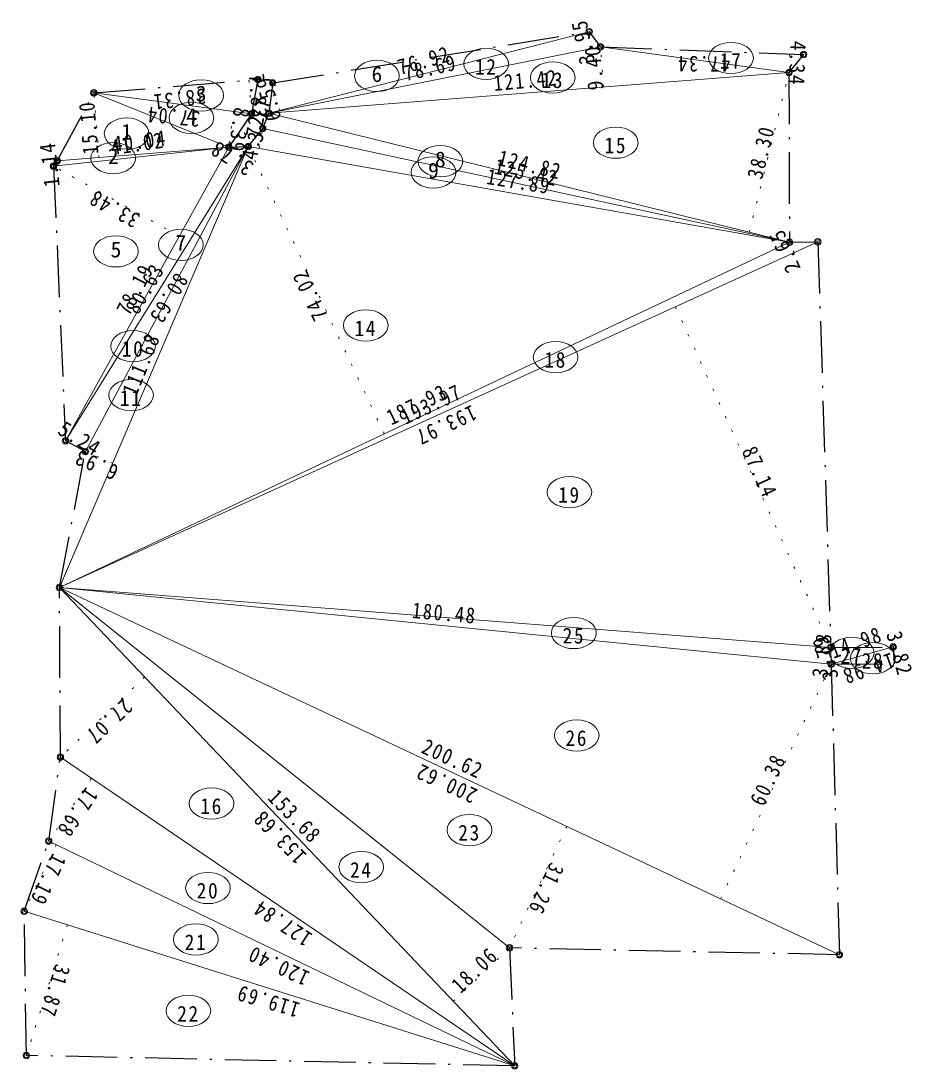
# Model space of a CAD drawing. Units: millimetres on the paper. Extents: x -3947 to 493, y -3409 to 377.
# Drawn here: x -3125.2 to -3021.5, y -2357.9 to -2235.9 of the extents above; entities that cross this region are included whole.
import ezdxf
from ezdxf.enums import TextEntityAlignment as Align

# ---------------------------------------------------------------- set-up
doc = ezdxf.new("R2010")
doc.units = ezdxf.units.MM
doc.header["$PDMODE"] = 32
doc.header["$PDSIZE"] = 0.5
doc.linetypes.add('DASHED_DOTTED', pattern=[9.25, 6, -1.5, 0.25, -1.5])
doc.linetypes.add('DOTTED', pattern=[1.75, 0.25, -1.5])
for name, color, linetype, lineweight in [('0-D__1-0_', 7, 'DASHED_DOTTED', 25), ('0-E__1-1_', 7, 'Continuous', 9), ('1-0__1-3_', 7, 'Continuous', 9)]:
    doc.layers.add(name, color=color, linetype=linetype, lineweight=lineweight)
doc.layers.add('1-7', color=7, linetype='Continuous')
doc.styles.add('ＭＳ ゴシック', font='')
doc.styles.get('ＭＳ ゴシック').set_extended_font_data('MS Gothic')

# ---------------------------------------------------------------- blocks, each defined once
blk = doc.blocks.new('-001--GLay-1-')
at = {"layer": '0-D__1-0_'}
for p, q in [((-2798.919, -2033.16), (-2762.088, -2027.197)), ((-2762.088, -2027.197), (-2760.785, -2028.951)), ((-2760.785, -2028.951), (-2737.133, -2029.853)), ((-2737.133, -2029.853), (-2738.837, -2031.957)), ((-2738.837, -2031.957), (-2738.787, -2051.699)), ((-2819.724, -2034.314), (-2800.631, -2032.754)), ((-2800.631, -2032.754), (-2801.364, -2036.744)), ((-2798.919, -2033.16), (-2799.363, -2036.673)), ((-2823.983, -2042.229), (-2819.724, -2034.314)), ((-2801.364, -2036.744), (-2804.029, -2040.625)), ((-2804.029, -2040.625), (-2801.754, -2040.547)), ((-2824.417, -2042.852), (-2823.983, -2042.229)), ((-2824.417, -2042.852), (-2823.023, -2074.797)), ((-2738.787, -2051.699), (-2735.48, -2051.649)), ((-2735.48, -2051.649), (-2733.976, -2098.848)), ((-2820.717, -2076.05), (-2823.023, -2074.797)), ((-2823.724, -2091.883), (-2820.717, -2076.05)), ((-2823.624, -2111.625), (-2823.724, -2091.883)), ((-2733.976, -2098.848), (-2726.71, -2098.798)), ((-2726.71, -2098.798), (-2726.603, -2100.752)), ((-2733.926, -2100.802), (-2726.603, -2100.752)), ((-2733.926, -2100.802), (-2732.974, -2134.623)), ((-2824.977, -2121.395), (-2823.624, -2111.625)), ((-2827.833, -2129.563), (-2824.977, -2121.395)), ((-2827.583, -2146.348), (-2827.833, -2129.563)), ((-2771.359, -2133.822), (-2770.757, -2147.55)), ((-2732.974, -2134.623), (-2771.359, -2133.822)), ((-2770.757, -2147.55), (-2827.583, -2146.348))]:
    blk.add_line(p, q, dxfattribs=at)
at = {"layer": '0-D__1-0_', "linetype": 'DOTTED', "lineweight": 9}
for p, q in [((-2761.701, -2029.134), (-2762.088, -2027.197)), ((-2760.42, -2033.639), (-2760.785, -2028.951)), ((-2738.754, -2029.791), (-2738.837, -2031.957)), ((-2743.447, -2050.543), (-2738.837, -2031.957)), ((-2801.683, -2032.84), (-2801.364, -2036.744)), ((-2798.107, -2036.354), (-2798.919, -2033.16)), ((-2819.119, -2041.838), (-2819.724, -2034.314)), ((-2803.479, -2036.464), (-2804.029, -2040.625)), ((-2799.761, -2038.514), (-2799.363, -2036.673)), ((-2800.49, -2040.771), (-2800.079, -2038.446)), ((-2802.422, -2041.623), (-2804.029, -2040.625)), ((-2785.926, -2074.001), (-2801.754, -2040.547)), ((-2809.787, -2050.983), (-2824.417, -2042.852)), ((-2823.921, -2042.797), (-2823.983, -2042.229)), ((-2738.237, -2052.906), (-2738.787, -2051.699)), ((-2752.052, -2059.204), (-2733.976, -2098.848)), ((-2822.942, -2074.668), (-2820.717, -2076.05)), ((-2817.531, -2077.413), (-2820.717, -2076.05)), ((-2734.168, -2100.778), (-2733.976, -2098.848)), ((-2733.469, -2100.675), (-2733.976, -2098.848)), ((-2727.115, -2098.91), (-2726.603, -2100.752)), ((-2746.79, -2128.116), (-2733.926, -2100.802)), ((-2813.818, -2102.294), (-2823.624, -2111.625)), ((-2820.007, -2114.082), (-2824.977, -2121.395)), ((-2764.699, -2119.682), (-2771.359, -2133.821)), ((-2824.098, -2121.819), (-2827.833, -2129.563)), ((-2822.793, -2131.151), (-2827.583, -2146.348)), ((-2777.899, -2140.045), (-2771.359, -2133.821))]:
    blk.add_line(p, q, dxfattribs=at)
at = {"layer": '0-D__1-0_'}
blk.add_lwpolyline([(-2801.754, -2040.547), (-2800.079, -2038.446), (-2799.363, -2036.673)], dxfattribs=at)
at = {"layer": '0-D__1-0_', "linetype": 'Continuous', "lineweight": 9}
for centre in [(-2800.631, -2032.754), (-2819.724, -2034.314), (-2801.364, -2036.744), (-2799.363, -2036.673), (-2800.079, -2038.446), (-2804.029, -2040.625), (-2801.754, -2040.547), (-2823.983, -2042.229), (-2824.417, -2042.852), (-2726.71, -2098.798)]:
    blk.add_circle(centre, 0.376, dxfattribs=at)
at = {"layer": '0-D__1-0_', "linetype": 'Continuous', "lineweight": 18}
for centre in [(-2745.585, -2030.254), (-2774.079, -2030.94), (-2786.79, -2032.343), (-2766.328, -2032.527), (-2807.24, -2034.604), (-2808.372, -2037.228), (-2815.912, -2039.056), (-2758.996, -2040.11), (-2817.476, -2041.902), (-2779.409, -2042.272), (-2780.206, -2043.564), (-2809.602, -2051.99), (-2817.156, -2052.758), (-2788.088, -2061.376), (-2815.165, -2063.798), (-2765.997, -2065.077), (-2815.398, -2069.493), (-2764.393, -2080.793), (-2763.876, -2097.178), (-2731.538, -2099.483), (-2729.08, -2100.117), (-2763.541, -2109.103), (-2806.035, -2117.019), (-2776.019, -2120.109), (-2788.613, -2124.418), (-2806.453, -2126.857), (-2807.856, -2132.836), (-2808.724, -2141.154)]:
    blk.add_ellipse(centre, major_axis=(2.6, 0), ratio=0.7, dxfattribs=at)
at = {"layer": '0-D__1-0_'}
for p in [(-2800.631, -2032.754), (-2819.724, -2034.314), (-2801.364, -2036.744), (-2799.363, -2036.673), (-2800.079, -2038.446), (-2804.029, -2040.625), (-2801.754, -2040.547), (-2824.417, -2042.852), (-2823.983, -2042.229), (-2726.71, -2098.798)]:
    blk.add_point(p, dxfattribs=at)
at = {"layer": '0-E__1-1_'}
for p, q in [((-2799.363, -2036.673), (-2762.088, -2027.197)), ((-2738.787, -2051.699), (-2799.363, -2036.673)), ((-2824.417, -2042.852), (-2804.029, -2040.625)), ((-2827.833, -2129.563), (-2770.757, -2147.55))]:
    blk.add_line(p, q, dxfattribs=at)
blk.add_lwpolyline([(-2760.785, -2028.951), (-2799.363, -2036.673), (-2738.837, -2031.957)], close=True, dxfattribs=at)
for points in [[(-2801.364, -2036.744), (-2819.724, -2034.314), (-2804.029, -2040.625), (-2823.983, -2042.229)], [(-2800.079, -2038.446), (-2738.787, -2051.699), (-2801.754, -2040.547), (-2823.023, -2074.797), (-2804.029, -2040.625)], [(-2820.717, -2076.05), (-2801.754, -2040.547), (-2823.724, -2091.883), (-2735.48, -2051.649)], [(-2738.787, -2051.699), (-2823.724, -2091.883), (-2733.976, -2098.848), (-2733.926, -2100.802), (-2726.71, -2098.798)], [(-2733.926, -2100.802), (-2823.724, -2091.883), (-2732.974, -2134.623)], [(-2771.359, -2133.822), (-2823.724, -2091.883), (-2770.757, -2147.55)], [(-2823.624, -2111.625), (-2770.757, -2147.55), (-2824.977, -2121.395)]]:
    blk.add_lwpolyline(points, dxfattribs=at)
at = {"layer": '1-0__1-3_'}
for centre in [(-2762.088, -2027.197), (-2760.785, -2028.951), (-2737.133, -2029.853), (-2738.837, -2031.957), (-2798.919, -2033.16), (-2738.787, -2051.699), (-2735.48, -2051.649), (-2823.023, -2074.797), (-2820.717, -2076.05), (-2823.724, -2091.883), (-2733.976, -2098.848), (-2733.926, -2100.802), (-2823.624, -2111.625), (-2824.977, -2121.395), (-2827.833, -2129.563), (-2771.359, -2133.822), (-2732.974, -2134.623), (-2827.583, -2146.348), (-2770.757, -2147.55)]:
    blk.add_circle(centre, 0.376, dxfattribs=at)
for p in [(-2762.088, -2027.197), (-2760.785, -2028.951), (-2737.133, -2029.853), (-2738.837, -2031.957), (-2798.919, -2033.16), (-2738.787, -2051.699), (-2735.48, -2051.649), (-2823.023, -2074.797), (-2820.717, -2076.05), (-2823.724, -2091.883), (-2733.976, -2098.848), (-2733.926, -2100.802), (-2823.624, -2111.625), (-2824.977, -2121.395), (-2827.833, -2129.563), (-2771.359, -2133.822), (-2732.974, -2134.623), (-2827.583, -2146.348), (-2770.757, -2147.55)]:
    blk.add_point(p, dxfattribs=at)
at = {"layer": '0-D__1-0_', "style": 'ＭＳ ゴシック'}
for s, p in [('6', (-2787.415, -2033.593)), ('3', (-2807.865, -2035.854)), ('4', (-2808.997, -2038.478)), ('1', (-2816.537, -2040.306)), ('2', (-2818.101, -2043.152)), ('8', (-2780.034, -2043.522)), ('9', (-2780.831, -2044.814)), ('5', (-2817.781, -2054.008)), ('7', (-2810.227, -2053.24))]:
    blk.add_text(s, height=1.833, dxfattribs=at).set_placement(p, align=Align.BOTTOM_LEFT)
at = {"layer": '0-D__1-0_', "char_height": 1.833, "attachment_point": 7, "style": 'ＭＳ ゴシック'}
for s, insert, rotation in [('\\T1.18;\\W0.9;3.95', (-2761.374, -2030.764), 101.319), ('\\T1.18;\\W0.9;4.34', (-2738.695, -2028.226), 267.816), ('\\T1.18;\\W0.85;76.92', (-2784.071, -2032.27), 15.533), ('\\T1.18;\\W0.9;9.40', (-2760.397, -2033.937), 94.455), ('\\T1.18;\\W0.85;78.69', (-2783.433, -2032.974), 12.565), ('\\T1.18;\\W0.85;47.34', (-2745.656, -2030.028), 179.705), ('\\T1.18;\\W0.9;7.83', (-2801.739, -2032.151), 274.671), ('\\T1.18;\\W0.85;121.42', (-2773.127, -2034.127), 5.289), ('\\T1.18;\\W0.9;6.59', (-2797.861, -2037.325), 104.263), ('\\T1.18;\\W0.85;38.31', (-2806.823, -2033.762), 186.89), ('\\T1.18;\\W0.85;15.10', (-2819.155, -2041.39), 94.595), ('\\T1.18;\\W0.9;3.77', (-2800.122, -2040.184), 77.799), ('\\T1.18;\\W0.85;37.04', (-2807.313, -2036.461), 174.736), ('\\T1.18;\\W0.9;8.39', (-2803.406, -2035.917), 262.461), ('\\T1.18;\\W0.9;4.72', (-2800.747, -2042.217), 79.957), ('\\T1.18;\\W0.85;38.30', (-2741.943, -2044.477), 76.069), ('\\T1.18;\\W0.85;41.02', (-2817.583, -2041.602), 8.342), ('\\T1.18;\\W0.85;40.04', (-2817.361, -2041.195), 6.742), ('\\T1.18;\\W0.9;1.14', (-2823.664, -2045.147), 96.233), ('\\T1.18;\\W0.9;3.78', (-2800.974, -2042.522), 148.16), ('\\T1.18;\\W0.85;124.82', (-2772.837, -2042.737), 346.883), ('\\T1.18;\\W0.85;125.42', (-2773.237, -2043.738), 348.609), ('\\T1.18;\\W0.85;127.89', (-2774.122, -2044.933), 350.753), ('\\T1.18;\\W0.85;33.48', (-2814.195, -2048.533), 150.934), ('\\T1.18;\\W0.9;2.65', (-2737.412, -2054.713), 114.51), ('\\T1.18;\\W0.85;78.19', (-2815.578, -2060.374), 62.187), ('\\T1.18;\\W0.85;80.63', (-2814.567, -2060.233), 59.38), ('\\T1.18;\\W0.85;80.63', (-2810.209, -2055.111), 239.38), ('\\T1.18;\\W0.85;74.02', (-2792.418, -2060.279), 115.319), ('\\T1.18;\\W0.85;111.68', (-2814.772, -2069.696), 67.728), ('\\T1.18;\\W0.85;187.93', (-2785.085, -2073.05), 25.881), ('\\T1.18;\\W0.85;193.97', (-2783.449, -2072.97), 25.056), ('\\T1.18;\\W0.85;193.97', (-2775.755, -2070.561), 205.056), ('\\T1.18;\\W0.9;5.24', (-2824.081, -2073.961), 328.16), ('\\T1.18;\\W0.9;6.93', (-2816.688, -2077.774), 156.83), ('\\T1.18;\\W0.85;87.14', (-2744.393, -2076.001), 294.51), ('\\T1.18;\\W0.85;180.48', (-2782.756, -2095.45), 354.911), ('\\T1.18;\\W0.85;14.98', (-2733.656, -2100.208), 19.568), ('\\T1.18;\\W0.9;3.88', (-2734.334, -2102.45), 84.328), ('\\T1.18;\\W0.9;3.79', (-2733.013, -2102.315), 105.523), ('\\T1.18;\\W0.9;3.82', (-2727.568, -2097.277), 285.523), ('\\T1.18;\\W0.85;14.98', (-2726.981, -2099.392), 199.568), ('\\T1.18;\\W0.85;27.07', (-2816.312, -2104.668), 223.576), ('\\T1.18;\\W0.85;200.62', (-2781.755, -2111.097), 335.31), ('\\T1.18;\\W0.85;60.38', (-2741.775, -2117.467), 64.781), ('\\T1.18;\\W0.85;200.62', (-2774.943, -2115.41), 155.31), ('\\T1.18;\\W0.85;17.68', (-2820.623, -2114.989), 235.802), ('\\T1.18;\\W0.85;153.68', (-2799.636, -2116.474), 314.251), ('\\T1.18;\\W0.85;153.68', (-2794.846, -2122.959), 134.251), ('\\T1.18;\\W0.85;17.19', (-2824.521, -2122.696), 244.248), ('\\T1.18;\\W0.85;31.26', (-2766.612, -2123.744), 244.781), ('\\T1.18;\\W0.85;127.84', (-2794.163, -2132.249), 146.598), ('\\T1.18;\\W0.85;120.40', (-2794.482, -2136.661), 155.088), ('\\T1.18;\\W0.85;18.06', (-2777.038, -2139.225), 43.576), ('\\T1.18;\\W0.85;31.87', (-2824.188, -2135.578), 252.507), ('\\T1.18;\\W0.85;119.69', (-2795.631, -2140.236), 163.352)]:
    blk.add_mtext(s, dxfattribs=dict(at, insert=insert, rotation=rotation))
for s, insert in [('\\T1.17;\\W0.9;17', (-2746.885, -2031.504)), ('\\T1.17;\\W0.9;12', (-2775.379, -2032.19)), ('\\T1.17;\\W0.9;13', (-2767.628, -2033.777)), ('\\T1.17;\\W0.9;15', (-2760.296, -2041.36)), ('\\T1.17;\\W0.9;14', (-2789.388, -2062.626)), ('\\T1.17;\\W0.9;10', (-2816.465, -2065.048)), ('\\T1.17;\\W0.9;18', (-2767.297, -2066.327)), ('\\T1.17;\\W0.9;11', (-2816.698, -2070.743)), ('\\T1.17;\\W0.9;19', (-2765.693, -2082.043)), ('\\T1.17;\\W0.9;25', (-2765.176, -2098.428)), ('\\T1.17;\\W0.9;27', (-2732.838, -2100.733)), ('\\T1.17;\\W0.9;28', (-2730.38, -2101.367)), ('\\T1.17;\\W0.9;26', (-2764.841, -2110.353)), ('\\T1.17;\\W0.9;16', (-2807.335, -2118.269)), ('\\T1.17;\\W0.9;23', (-2777.319, -2121.359)), ('\\T1.17;\\W0.9;24', (-2789.913, -2125.668)), ('\\T1.17;\\W0.9;20', (-2807.753, -2128.107)), ('\\T1.17;\\W0.9;21', (-2809.156, -2134.086)), ('\\T1.17;\\W0.9;22', (-2810.024, -2142.404))]:
    blk.add_mtext(s, dxfattribs=dict(at, insert=insert))

msp = doc.modelspace()

# ---------------------------------------------------------------- block references
at = {"layer": '1-7'}
msp.add_blockref('-001--GLay-1-', (-297, -210), dxfattribs=at)

doc.saveas('drawing.dxf')
